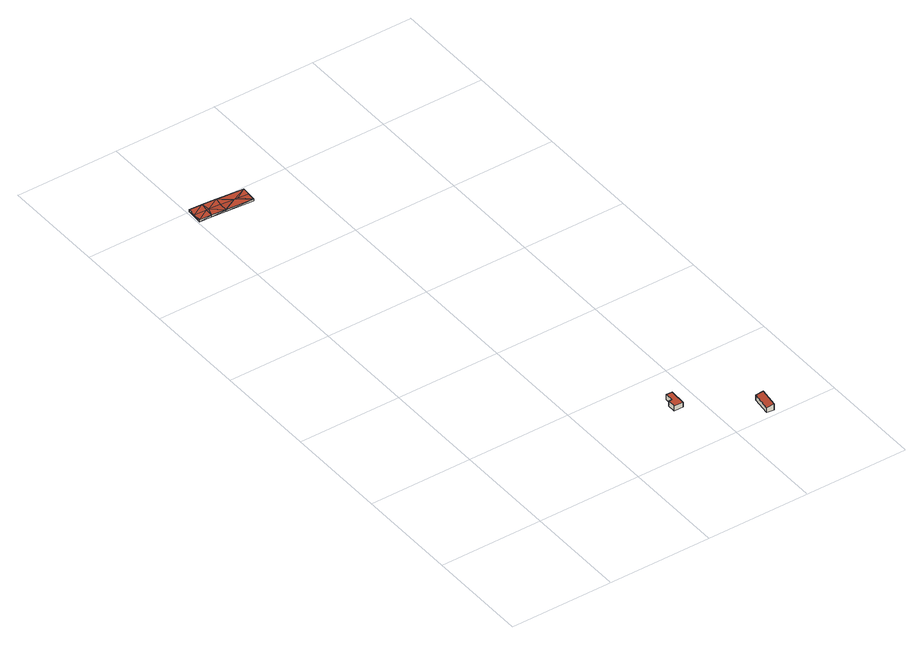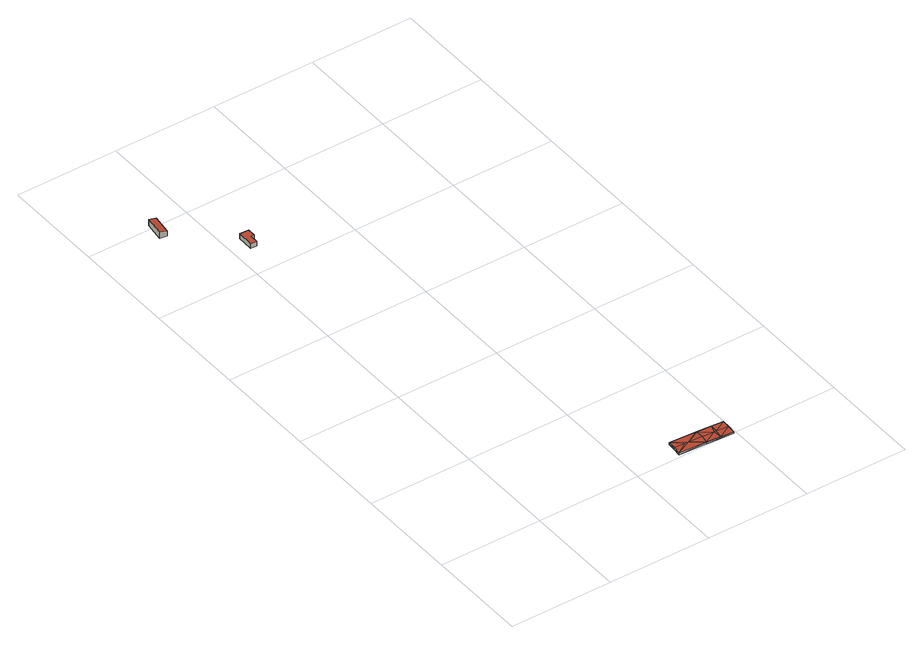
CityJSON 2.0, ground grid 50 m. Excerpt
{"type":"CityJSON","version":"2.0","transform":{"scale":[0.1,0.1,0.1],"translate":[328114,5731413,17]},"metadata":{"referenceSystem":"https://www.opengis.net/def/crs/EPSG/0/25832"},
"CityObjects":{
"building1":{"type":"Building","attributes":{"Geometrietyp2DReferenz":"2000","Gemeindeschluessel":"05170048","function":"53001_1800","roofType":"9999","measuredHeight":1},"geometry":[{"type":"MultiSurface","lod":"2","boundaries":[[[0,1,2]],[[1,3,2]],[[4,5,0]],[[5,1,0]],[[6,7,4]],[[7,5,4]],[[8,9,6]],[[9,7,6]],[[10,11,8]],[[11,9,8]],[[12,13,10]],[[13,11,10]],[[14,15,12]],[[15,13,12]],[[16,17,14]],[[17,15,14]],[[18,19,16]],[[19,17,16]],[[16,17,18]],[[17,19,18]],[[20,21,16]],[[21,17,16]],[[22,23,20]],[[23,21,20]],[[2,3,22]],[[3,23,22]],[[24,9,25]],[[24,25,17]],[[3,1,7]],[[3,7,26]],[[26,7,27]],[[27,7,9]],[[9,7,5]],[[9,5,25]],[[25,5,11]],[[25,11,28]],[[28,11,13]],[[13,15,28]],[[28,15,25]],[[25,15,19]],[[25,19,17]],[[17,19,21]],[[17,21,27]],[[27,21,26]],[[26,21,23]],[[26,23,3]],[[17,27,24]],[[24,27,9]],[[2,6,0]],[[2,29,6]],[[29,30,6]],[[30,8,6]],[[8,4,6]],[[8,31,4]],[[31,10,4]],[[31,32,10]],[[32,12,10]],[[12,32,14]],[[32,31,14]],[[31,18,14]],[[31,16,18]],[[16,20,18]],[[16,30,20]],[[30,29,20]],[[29,22,20]],[[29,2,22]],[[16,33,30]],[[33,8,30]],[[33,31,8]],[[33,16,31]]],"semantics":{"surfaces":[{"type":"WallSurface"},{"type":"GroundSurface"},{"type":"RoofSurface"}],"values":[0,0,0,0,0,0,0,0,0,0,0,0,0,0,0,0,0,0,0,0,0,0,0,0,0,0,1,1,1,1,1,1,1,1,1,1,1,1,1,1,1,1,1,1,1,1,1,1,2,2,2,2,2,2,2,2,2,2,2,2,2,2,2,2,2,2,2,2,2,2]}}]},
"building2":{"type":"Building","attributes":{"Geometrietyp2DReferenz":"3000","Gemeindeschluessel":"05170048","function":"31001_2723","roofType":"1000","measuredHeight":2.51},"address":[{"country":"Germany","locality":"Wesel","thoroughfareNumber":"15","thoroughfareName":"Jöckern"}],"geometry":[{"type":"Solid","lod":"2","boundaries":[[[[34,35,36,37]],[[38,39,35,34]],[[40,41,39,38]],[[42,43,41,40]],[[44,45,43,42]],[[37,36,45,44]],[[42,40,38,34,37,44]],[[35,39,41,43,45,36]]]],"semantics":{"surfaces":[{"type":"WallSurface"},{"type":"RoofSurface"},{"type":"GroundSurface"}],"values":[[0,0,0,0,0,0,1,2]]}}]},
"building3":{"type":"Building","attributes":{"Geometrietyp2DReferenz":"3000","Gemeindeschluessel":"05170048","function":"31001_1010","roofType":"2100","measuredHeight":3.35},"address":[{"country":"Germany","locality":"Wesel","thoroughfareNumber":"15","thoroughfareName":"Jöckern"}],"geometry":[{"type":"Solid","lod":"2","boundaries":[[[[46,47,48,49]],[[50,51,47,46]],[[52,53,51,50]],[[49,48,53,52]],[[50,46,49,52]],[[47,51,53,48]]]],"semantics":{"surfaces":[{"type":"WallSurface"},{"type":"RoofSurface"},{"type":"GroundSurface"}],"values":[[0,0,0,0,1,2]]}}]}
},
"vertices":[
[14,2501,15],[14,2501,5],[11,2461,15],[11,2461,5],[143,2492,14],[143,2492,4],[73,2497,16],[73,2497,6],[143,2492,16],[143,2492,6],[277,2482,14],[277,2482,4],[274,2442,14],[274,2442,4],[271,2402,14],[271,2402,4],[137,2412,14],[137,2412,4],[137,2412,16],[137,2412,6],[67,2417,16],[67,2417,6],[8,2421,15],[8,2421,5],[135,2452,6],[204,2447,5],[70,2457,6],[81,2456,6],[220,2446,5],[70,2457,16],[81,2456,16],[204,2447,15],[220,2446,15],[135,2452,16],
[919,264,29],[919,264,4],[922,346,4],[922,346,29],[876,265,29],[876,265,4],[876,306,29],[876,306,4],[891,306,29],[891,306,4],[892,347,29],[892,347,4],
[1207,97,63],[1207,97,30],[1172,101,30],[1172,101,56],[1194,2,63],[1194,2,30],[1160,6,56],[1160,6,30]
]}
